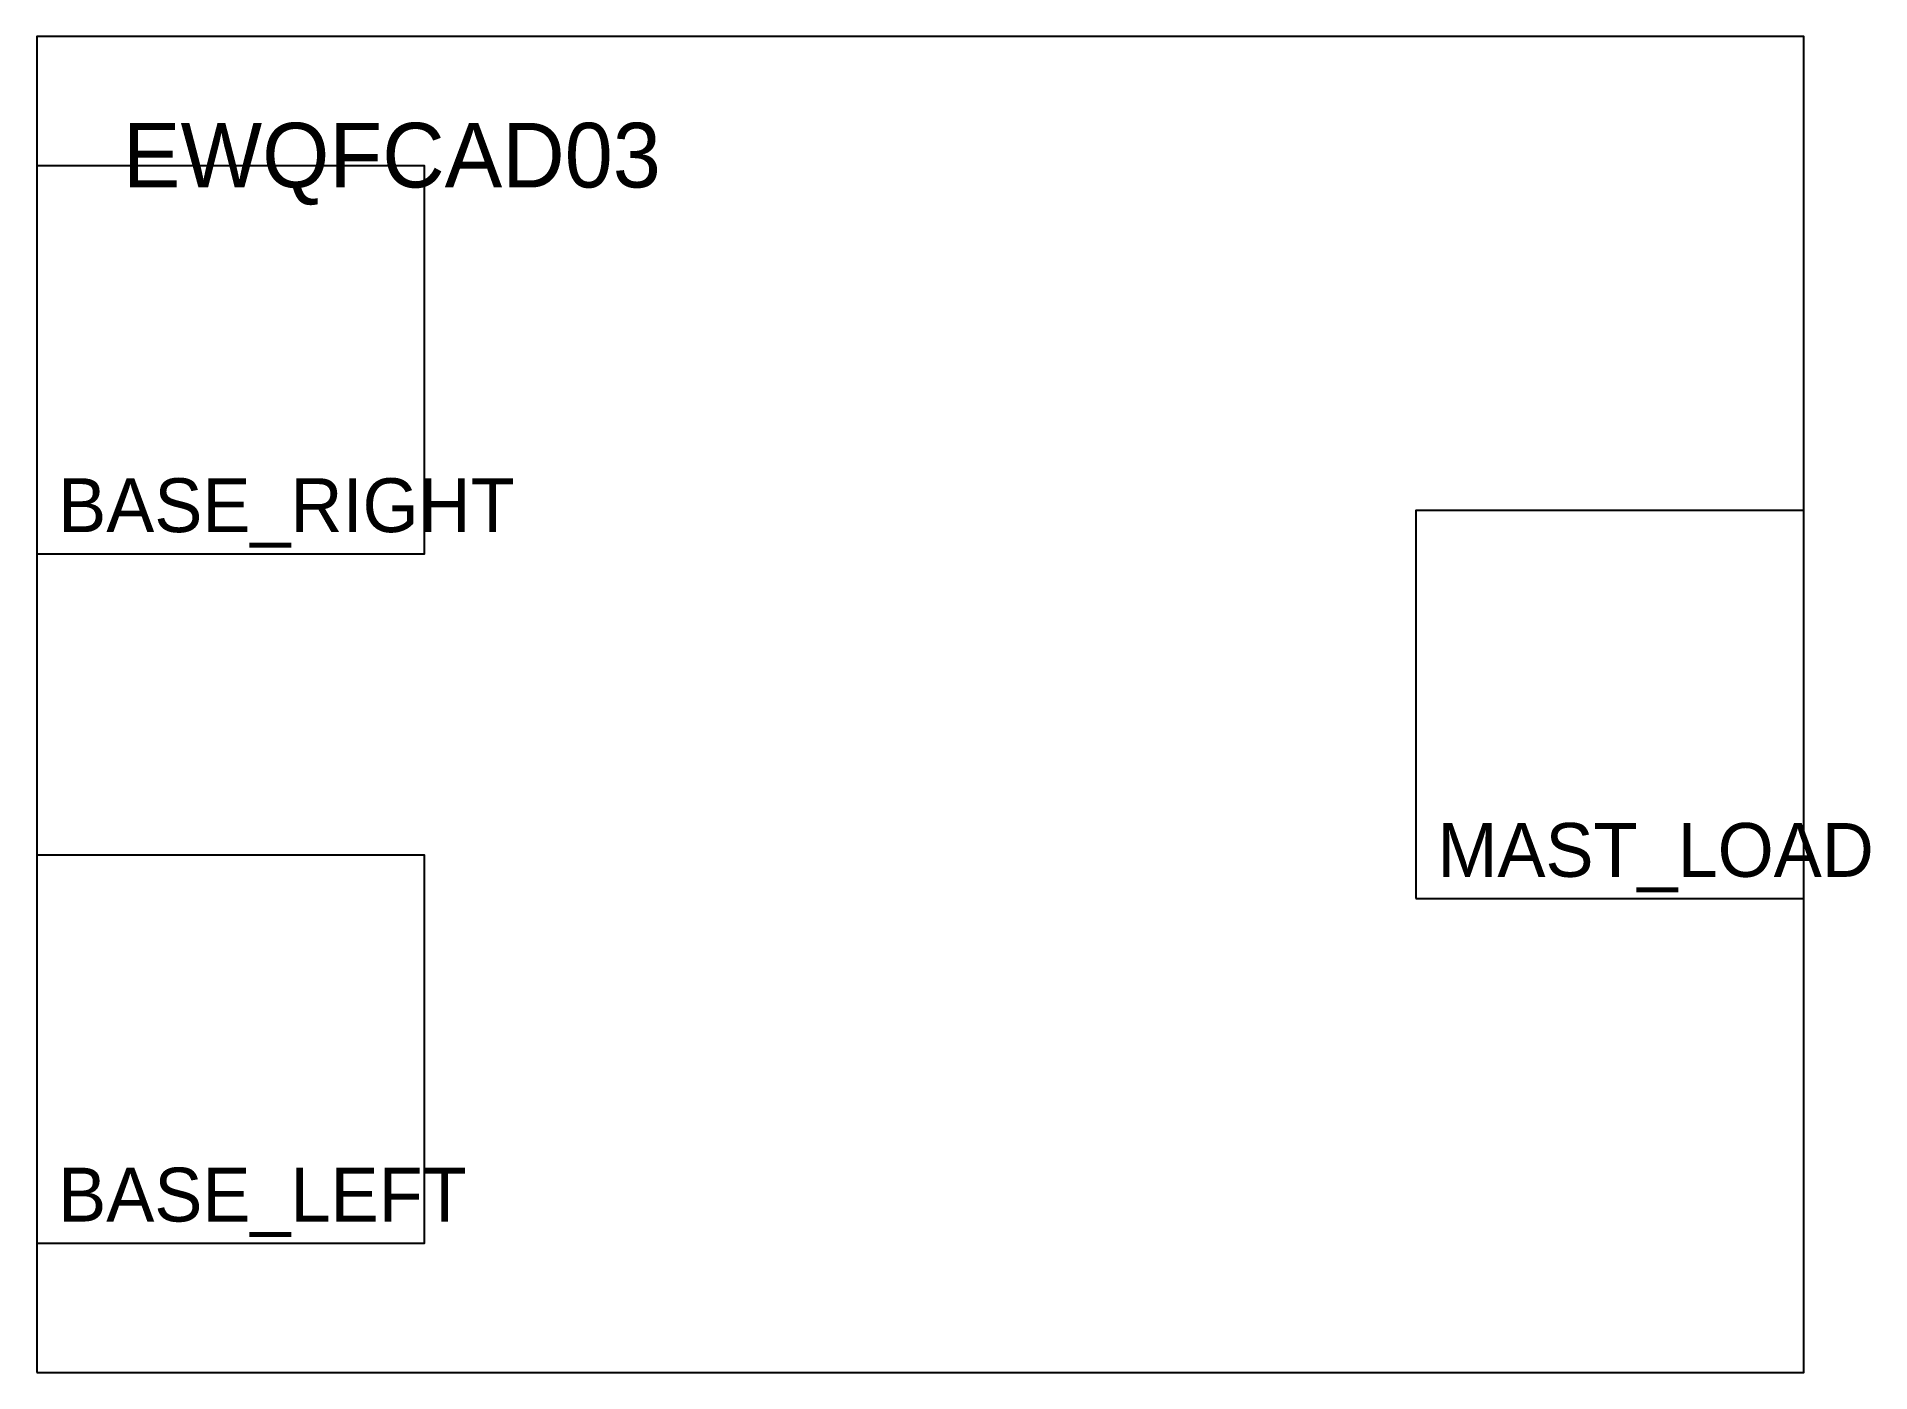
# Model space of a CAD drawing. Header units: metres. Extents: x 0 to 85.1, y 0 to 62.
import ezdxf

# ---------------------------------------------------------------- set-up
doc = ezdxf.new("R2010")
doc.units = ezdxf.units.M
for name, color, linetype in [('ENVELOPE', 7, 'Continuous'), ('LABEL', 7, 'Continuous'), ('LOAD_ZONE', 7, 'Continuous'), ('SUPPORT_ZONE', 7, 'Continuous')]:
    doc.layers.add(name, color=color, linetype=linetype)

msp = doc.modelspace()

# ---------------------------------------------------------------- linework, layer by layer
at = {"layer": 'ENVELOPE'}
msp.add_lwpolyline([(0, 0), (82, 0), (82, 62), (0, 62)], close=True, dxfattribs=at)
at = {"layer": 'LOAD_ZONE'}
msp.add_lwpolyline([(64, 22), (82, 22), (82, 40), (64, 40)], close=True, dxfattribs=at)
at = {"layer": 'SUPPORT_ZONE'}
for points in [[(0, 38), (18, 38), (18, 56), (0, 56)], [(0, 6), (18, 6), (18, 24), (0, 24)]]:
    msp.add_lwpolyline(points, close=True, dxfattribs=at)

# ---------------------------------------------------------------- texts
at = {"layer": 'LABEL'}
for s, height, p in [('EWQFCAD03', 3, (4, 55)), ('BASE_RIGHT', 2.5, (1, 39)), ('MAST_LOAD', 2.5, (65, 23)), ('BASE_LEFT', 2.5, (1, 7))]:
    msp.add_text(s, height=height, dxfattribs=at).set_placement(p)

doc.saveas('drawing.dxf')
